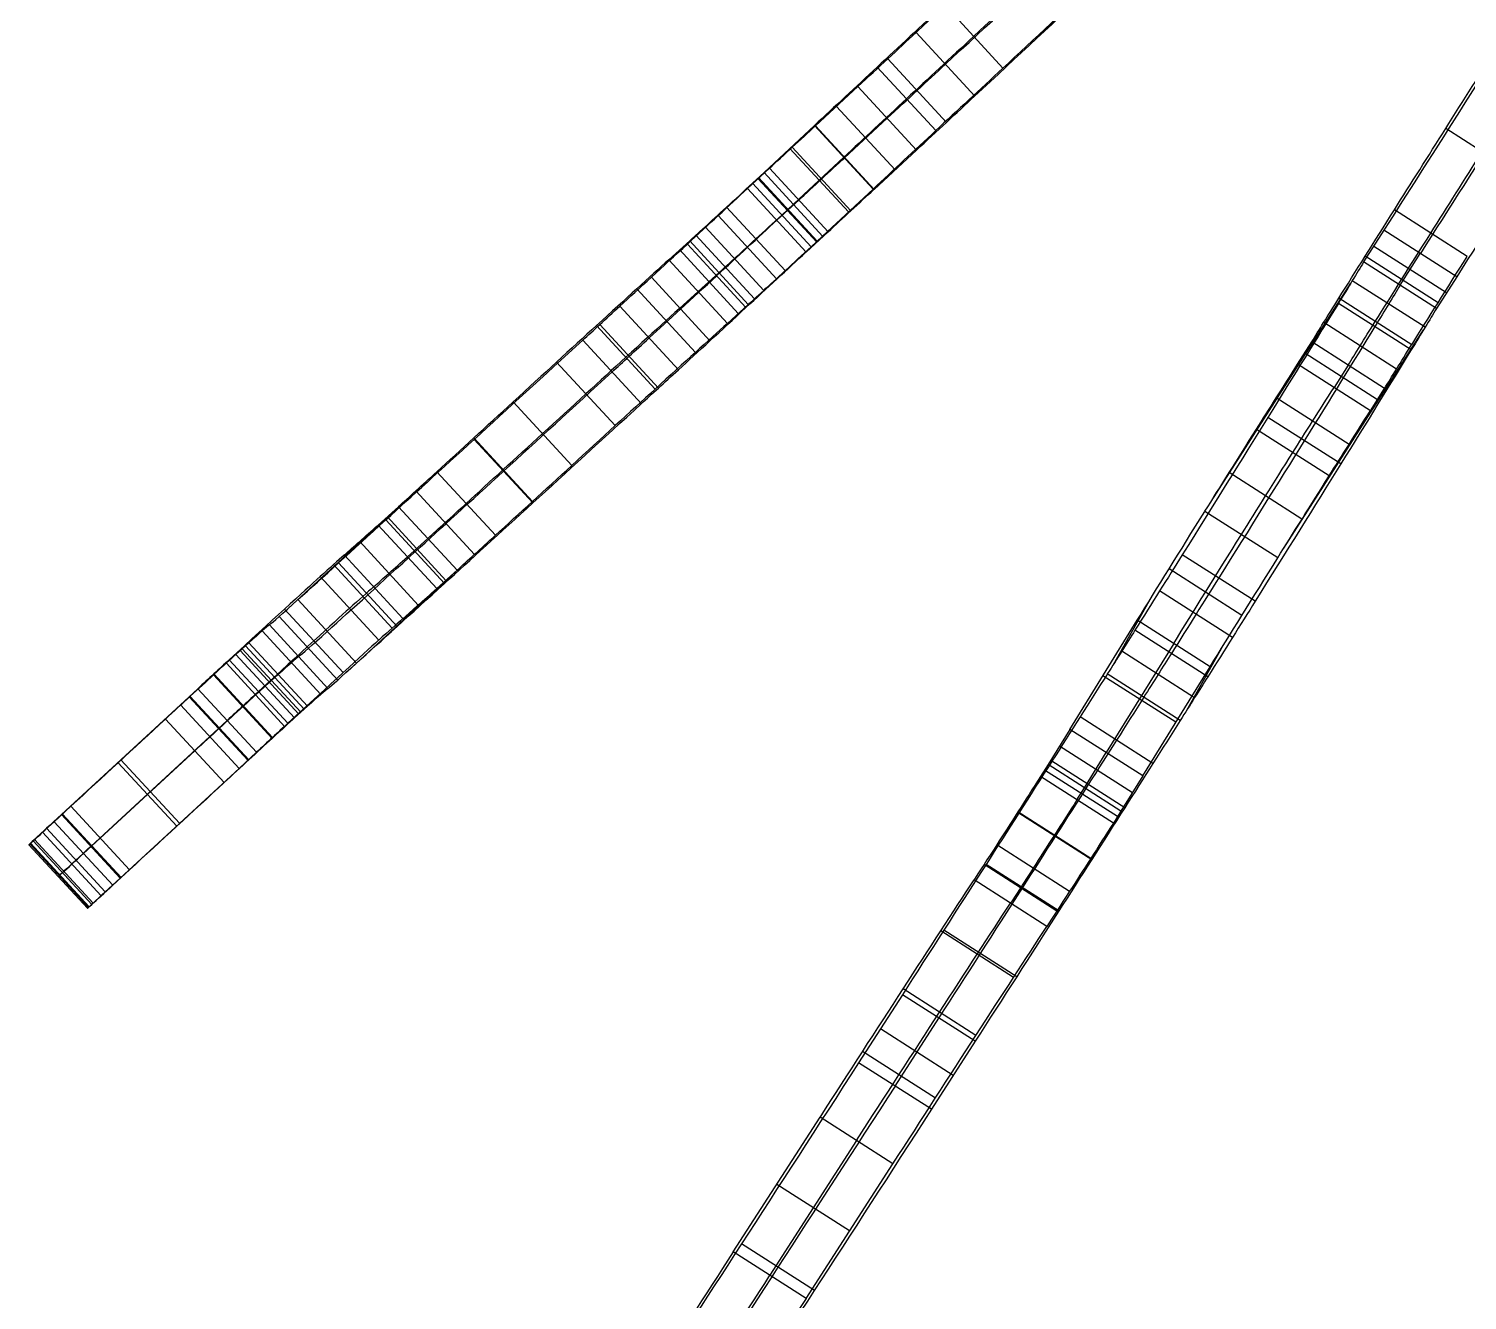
# Model space of a CAD drawing. Extents: x 14 to 133, y -39 to 144.
# Drawn here: x 14.02 to 47.3, y -1.44 to 27.97 of the extents above; entities that cross this region are included whole.
import ezdxf

# ---------------------------------------------------------------- set-up
doc = ezdxf.new("R2010")
doc.units = 0
doc.header["$MEASUREMENT"] = 0
doc.layers.add('LAYER_1', color=255, linetype='CONTINUOUS')

msp = doc.modelspace()

# ---------------------------------------------------------------- linework, layer by layer
at = {"layer": 'LAYER_1', "color": 9}
for p, q in [((36.562, 27.062, 71.808), (35.206, 28.532, 71.816)), ((36.562, 27.062, 71.808), (35.206, 28.532, 71.816)), ((38.138, 28.526, 69.879), (37.161, 27.578, 78.663)), ((35.908, 26.414, 80.105), (34.551, 27.884, 80.113)), ((35.908, 26.414, 80.105), (34.551, 27.884, 80.113)), ((35.01, 25.618, 74.154), (33.654, 27.088, 74.162)), ((35.254, 25.808, 80.775), (33.898, 27.278, 80.783)), ((32.222, 25.725, 82.035), (33.206, 26.636, 81.378)), ((32.222, 25.725, 82.035), (33.206, 26.636, 81.378)), ((34.562, 25.166, 81.37), (33.206, 26.636, 81.378)), ((34.562, 25.166, 81.37), (33.206, 26.636, 81.378)), ((34.067, 24.708, 81.689), (32.711, 26.178, 81.697)), ((32.202, 25.735, 76.623), (31.035, 24.648, 78.542)), ((32.202, 25.735, 76.623), (31.035, 24.648, 78.542)), ((33.558, 24.265, 76.615), (32.202, 25.735, 76.623)), ((33.558, 24.265, 76.615), (32.202, 25.735, 76.623)), ((33.579, 24.255, 82.027), (32.222, 25.725, 82.035)), ((33.579, 24.255, 82.027), (32.222, 25.725, 82.035)), ((33.884, 25.901, 81.374), (32.9, 24.99, 82.031)), ((48.492, 24.588, 60.967), (46.806, 25.664, 60.984)), ((32.99, 23.736, 77.592), (31.634, 25.206, 77.6)), ((33.044, 23.762, 82.166), (31.688, 25.232, 82.174)), ((31.713, 23.913, 78.538), (32.88, 25, 76.619)), ((33.579, 24.255, 82.027), (34.562, 25.166, 81.37)), ((33.579, 24.255, 82.027), (34.562, 25.166, 81.37)), ((31.16, 24.745, 81.994), (30.65, 24.277, 81.601)), ((31.16, 24.745, 81.994), (30.65, 24.277, 81.601)), ((31.035, 24.648, 78.542), (30.766, 24.399, 78.823)), ((31.035, 24.648, 78.542), (30.766, 24.399, 78.823)), ((32.391, 23.178, 78.534), (31.035, 24.648, 78.542)), ((32.391, 23.178, 78.534), (31.035, 24.648, 78.542)), ((32.516, 23.275, 81.986), (31.16, 24.745, 81.994)), ((32.516, 23.275, 81.986), (31.16, 24.745, 81.994)), ((32.122, 22.929, 78.815), (30.766, 24.399, 78.823)), ((32.122, 22.929, 78.815), (30.766, 24.399, 78.823)), ((32.254, 23.035, 81.806), (30.898, 24.505, 81.814)), ((32.266, 23.062, 78.691), (30.91, 24.532, 78.699)), ((32.006, 22.807, 81.593), (30.65, 24.277, 81.601)), ((32.006, 22.807, 81.593), (30.65, 24.277, 81.601)), ((31.328, 23.542, 81.597), (31.838, 24.01, 81.99)), ((33.558, 24.265, 76.615), (32.391, 23.178, 78.534)), ((33.558, 24.265, 76.615), (32.391, 23.178, 78.534)), ((31.331, 22.183, 81.938), (29.975, 23.653, 81.946)), ((31.525, 22.378, 78.795), (30.169, 23.848, 78.803)), ((31.444, 23.664, 78.819), (31.713, 23.913, 78.538)), ((47.304, 22.708, 62.179), (45.618, 23.784, 62.196)), ((47.304, 22.708, 62.179), (45.618, 23.784, 62.196)), ((31.028, 21.921, 78.345), (29.671, 23.391, 78.352)), ((31.028, 21.921, 78.345), (29.671, 23.391, 78.352)), ((45.377, 23.314, 67.954), (44.907, 22.579, 67.96)), ((45.377, 23.314, 67.954), (44.907, 22.579, 67.96)), ((47.062, 22.238, 67.937), (45.377, 23.314, 67.954)), ((47.062, 22.238, 67.937), (45.377, 23.314, 67.954)), ((28.83, 22.629, 75.749), (29.315, 23.068, 77.458)), ((28.83, 22.629, 75.749), (29.315, 23.068, 77.458)), ((30.617, 21.523, 82.066), (29.261, 22.993, 82.074)), ((30.617, 21.523, 82.066), (29.261, 22.993, 82.074)), ((30.671, 21.598, 77.451), (29.315, 23.068, 77.458)), ((30.671, 21.598, 77.451), (29.315, 23.068, 77.458)), ((30.817, 21.729, 77.922), (29.46, 23.199, 77.93)), ((32.516, 23.275, 81.986), (32.006, 22.807, 81.593)), ((32.516, 23.275, 81.986), (32.006, 22.807, 81.593)), ((32.391, 23.178, 78.534), (32.122, 22.929, 78.815)), ((32.391, 23.178, 78.534), (32.122, 22.929, 78.815)), ((30.439, 21.387, 76.591), (29.083, 22.857, 76.599)), ((46.628, 21.635, 63.079), (44.943, 22.711, 63.096)), ((45.142, 22.946, 67.957), (46.828, 21.87, 67.94)), ((45.75, 22.041, 67.951), (46.219, 22.776, 67.945)), ((30.186, 21.159, 75.741), (28.83, 22.629, 75.749)), ((30.186, 21.159, 75.741), (28.83, 22.629, 75.749)), ((29.993, 22.333, 77.455), (29.508, 21.894, 75.745)), ((46.593, 21.503, 67.943), (44.907, 22.579, 67.96)), ((46.593, 21.503, 67.943), (44.907, 22.579, 67.96)), ((29.784, 20.756, 81.829), (28.428, 22.226, 81.837)), ((41.376, 17.037, 68.565), (44.609, 22.086, 69.504)), ((46.331, 21.07, 69.319), (44.645, 22.146, 69.336)), ((47.062, 22.238, 67.937), (46.593, 21.503, 67.943)), ((47.062, 22.238, 67.937), (46.593, 21.503, 67.943)), ((29.448, 20.488, 73.715), (28.092, 21.958, 73.722)), ((46.019, 20.663, 64.127), (44.333, 21.739, 64.145)), ((46.019, 20.663, 64.127), (44.333, 21.739, 64.145)), ((29.056, 20.087, 81.229), (27.699, 21.557, 81.237)), ((29.056, 20.087, 81.229), (27.699, 21.557, 81.237)), ((30.186, 21.159, 75.741), (30.671, 21.598, 77.451)), ((30.186, 21.159, 75.741), (30.671, 21.598, 77.451)), ((46.01, 20.545, 70.649), (44.324, 21.621, 70.666)), ((46.01, 20.545, 70.649), (44.324, 21.621, 70.666)), ((28.517, 19.639, 71.84), (27.16, 21.109, 71.848)), ((28.517, 19.639, 71.84), (27.16, 21.109, 71.848)), ((28.592, 19.662, 80.596), (27.235, 21.132, 80.604)), ((43.062, 15.961, 68.548), (46.294, 21.01, 69.487)), ((45.668, 20.101, 64.955), (43.983, 21.177, 64.972)), ((28.196, 19.301, 79.882), (26.84, 20.771, 79.89)), ((28.196, 19.301, 79.882), (26.84, 20.771, 79.89)), ((43.379, 20.215, 66.007), (43.707, 20.731, 65.893)), ((43.379, 20.215, 66.007), (43.707, 20.731, 65.893)), ((45.393, 19.655, 65.876), (43.707, 20.731, 65.893)), ((45.393, 19.655, 65.876), (43.707, 20.731, 65.893)), ((43.543, 20.473, 65.95), (45.229, 19.397, 65.933)), ((27.592, 18.793, 70.405), (26.235, 20.263, 70.412)), ((45.065, 19.139, 65.99), (43.379, 20.215, 66.007)), ((45.065, 19.139, 65.99), (43.379, 20.215, 66.007)), ((44.55, 20.193, 65.885), (44.222, 19.677, 65.998)), ((45.065, 19.139, 65.99), (45.393, 19.655, 65.876)), ((45.065, 19.139, 65.99), (45.393, 19.655, 65.876)), ((26.586, 17.872, 69.073), (25.23, 19.342, 69.081)), ((26.586, 17.872, 69.073), (25.23, 19.342, 69.081)), ((44.569, 18.357, 66.335), (42.883, 19.433, 66.352)), ((44.378, 17.907, 75.746), (42.692, 18.983, 75.763)), ((44.111, 17.631, 66.826), (42.425, 18.707, 66.843)), ((44.111, 17.631, 66.826), (42.425, 18.707, 66.843)), ((25.676, 17.04, 67.9), (24.32, 18.51, 67.908)), ((25.686, 17.005, 76.071), (24.329, 18.475, 76.078)), ((24.821, 16.257, 66.653), (23.465, 17.727, 66.661)), ((24.821, 16.257, 66.653), (23.465, 17.727, 66.661)), ((43.481, 16.63, 67.767), (41.795, 17.706, 67.784)), ((20.032, 14.572, 64.488), (22.651, 16.985, 65.039)), ((24.338, 15.816, 65.783), (22.981, 17.286, 65.791)), ((22.578, 16.918, 64.848), (22.104, 16.492, 62.852)), ((22.578, 16.918, 64.848), (22.104, 16.492, 62.852)), ((23.675, 15.214, 63.852), (22.319, 16.684, 63.86)), ((23.934, 15.448, 64.84), (22.578, 16.918, 64.848)), ((23.934, 15.448, 64.84), (22.578, 16.918, 64.848)), ((42.921, 15.734, 68.848), (41.235, 16.81, 68.865)), ((42.921, 15.734, 68.848), (41.235, 16.81, 68.865)), ((23.461, 15.022, 62.845), (22.104, 16.492, 62.852)), ((23.461, 15.022, 62.845), (22.104, 16.492, 62.852)), ((23.642, 15.142, 71.774), (22.286, 16.612, 71.782)), ((23.642, 15.142, 71.774), (22.286, 16.612, 71.782)), ((23.036, 14.644, 60.286), (21.68, 16.114, 60.294)), ((22.783, 15.757, 62.849), (23.256, 16.183, 64.844)), ((22.68, 14.329, 57.709), (21.324, 15.799, 57.716)), ((22.68, 14.329, 57.709), (21.324, 15.799, 57.716)), ((42.397, 14.731, 80.392), (40.712, 15.807, 80.409)), ((42.397, 14.731, 80.392), (40.712, 15.807, 80.409)), ((22.43, 14.108, 55.972), (21.074, 15.578, 55.979)), ((22.545, 14.146, 68.744), (21.189, 15.616, 68.752)), ((21.388, 13.102, 64.48), (24.007, 15.515, 65.032)), ((23.934, 15.448, 64.84), (23.461, 15.022, 62.845)), ((23.934, 15.448, 64.84), (23.461, 15.022, 62.845)), ((42.092, 14.404, 70.835), (40.406, 15.48, 70.852)), ((22.119, 13.83, 54.253), (20.762, 15.3, 54.261)), ((22.119, 13.83, 54.253), (20.762, 15.3, 54.261)), ((21.607, 13.298, 65.616), (20.251, 14.768, 65.624)), ((21.607, 13.298, 65.616), (20.251, 14.768, 65.624)), ((39.936, 14.723, 72.153), (39.113, 13.263, 82.845)), ((41.873, 13.893, 81.379), (40.187, 14.969, 81.396)), ((21.171, 12.909, 63.026), (19.815, 14.379, 63.034)), ((21.295, 13.079, 52.458), (19.938, 14.549, 52.465)), ((20.782, 12.575, 58.249), (19.425, 14.045, 58.257)), ((20.946, 12.715, 60.388), (19.59, 14.185, 60.396)), ((20.946, 12.715, 60.388), (19.59, 14.185, 60.396)), ((38.11, 11.767, 78.147), (39.67, 14.293, 72.964)), ((38.11, 11.767, 78.147), (39.67, 14.293, 72.964)), ((41.302, 12.985, 82.276), (39.617, 14.061, 82.293)), ((41.302, 12.985, 82.276), (39.617, 14.061, 82.293)), ((41.356, 13.217, 72.947), (39.67, 14.293, 72.964)), ((41.356, 13.217, 72.947), (39.67, 14.293, 72.964)), ((19.117, 13.771, 56.148), (18.963, 13.633, 55.402)), ((19.117, 13.771, 56.148), (18.963, 13.633, 55.402)), ((19.04, 13.702, 55.775), (20.396, 12.232, 55.767)), ((20.473, 12.301, 56.14), (19.117, 13.771, 56.148)), ((20.473, 12.301, 56.14), (19.117, 13.771, 56.148)), ((40.513, 13.755, 72.955), (38.953, 11.229, 78.139)), ((41.622, 13.647, 72.136), (40.799, 12.187, 82.828)), ((20.018, 11.908, 51.247), (18.662, 13.377, 51.255)), ((20.018, 11.908, 51.247), (18.662, 13.377, 51.255)), ((18.816, 13.501, 54.693), (18.963, 13.633, 55.402)), ((18.816, 13.501, 54.693), (18.963, 13.633, 55.402)), ((20.172, 12.031, 54.685), (18.816, 13.501, 54.693)), ((20.172, 12.031, 54.685), (18.816, 13.501, 54.693)), ((20.271, 12.121, 55.03), (18.914, 13.591, 55.038)), ((20.319, 12.163, 55.394), (18.963, 13.633, 55.402)), ((20.319, 12.163, 55.394), (18.963, 13.633, 55.402)), ((40.997, 12.5, 82.648), (39.311, 13.576, 82.665)), ((19.656, 11.559, 53.969), (18.299, 13.029, 53.977)), ((19.656, 11.559, 53.969), (18.299, 13.029, 53.977)), ((19.662, 11.58, 51.103), (18.306, 13.05, 51.111)), ((19.95, 11.829, 54.279), (18.594, 13.299, 54.287)), ((19.641, 12.898, 55.398), (19.795, 13.036, 56.144)), ((40.562, 11.933, 75.524), (38.876, 13.009, 75.541)), ((40.663, 11.973, 82.926), (38.977, 13.049, 82.943)), ((40.663, 11.973, 82.926), (38.977, 13.049, 82.943)), ((39.796, 10.691, 78.13), (41.356, 13.217, 72.947)), ((39.796, 10.691, 78.13), (41.356, 13.217, 72.947)), ((17.531, 12.336, 51.066), (17.935, 12.708, 51.078)), ((17.531, 12.336, 51.066), (17.935, 12.708, 51.078)), ((19.291, 11.238, 51.07), (17.935, 12.708, 51.078)), ((19.291, 11.238, 51.07), (17.935, 12.708, 51.078)), ((19.641, 12.898, 55.398), (19.494, 12.766, 54.689)), ((14.779, 9.796, 50.999), (17.531, 12.336, 51.066)), ((14.779, 9.796, 50.999), (17.531, 12.336, 51.066)), ((18.888, 10.866, 51.058), (17.531, 12.336, 51.066)), ((18.888, 10.866, 51.058), (17.531, 12.336, 51.066)), ((17.733, 12.522, 51.072), (19.09, 11.052, 51.064)), ((19.115, 11.061, 53.648), (17.758, 12.531, 53.655)), ((18.542, 10.535, 53.45), (17.186, 12.005, 53.458)), ((18.542, 10.535, 53.45), (17.186, 12.005, 53.458)), ((20.172, 12.031, 54.685), (20.319, 12.163, 55.394)), ((20.172, 12.031, 54.685), (20.319, 12.163, 55.394)), ((20.473, 12.301, 56.14), (20.319, 12.163, 55.394)), ((20.473, 12.301, 56.14), (20.319, 12.163, 55.394)), ((40.033, 10.98, 83.33), (38.347, 12.056, 83.347)), ((18.613, 11.973, 51.074), (18.21, 11.601, 51.062)), ((38.11, 11.767, 78.147), (37.605, 10.952, 79.646)), ((38.11, 11.767, 78.147), (37.605, 10.952, 79.646)), ((39.796, 10.691, 78.13), (38.11, 11.767, 78.147)), ((39.796, 10.691, 78.13), (38.11, 11.767, 78.147)), ((18.21, 11.601, 51.062), (15.457, 9.061, 50.995)), ((39.556, 10.302, 78.894), (37.87, 11.378, 78.911)), ((15.675, 9.253, 52.955), (17.864, 11.27, 53.454)), ((17.448, 9.526, 53.201), (16.092, 10.996, 53.209)), ((17.511, 9.596, 51.009), (16.155, 11.066, 51.017)), ((18.888, 10.866, 51.058), (19.291, 11.238, 51.07)), ((18.888, 10.866, 51.058), (19.291, 11.238, 51.07)), ((39.379, 9.952, 83.578), (37.694, 11.028, 83.595)), ((39.379, 9.952, 83.578), (37.694, 11.028, 83.595)), ((38.448, 10.414, 79.637), (38.953, 11.229, 78.139)), ((16.135, 8.326, 50.992), (18.888, 10.866, 51.058)), ((16.135, 8.326, 50.992), (18.888, 10.866, 51.058)), ((37.605, 10.952, 79.646), (37.431, 10.675, 79.933)), ((37.605, 10.952, 79.646), (37.431, 10.675, 79.933)), ((39.117, 9.599, 79.916), (37.431, 10.675, 79.933)), ((39.117, 9.599, 79.916), (37.431, 10.675, 79.933)), ((39.213, 9.751, 79.791), (37.527, 10.827, 79.808)), ((39.291, 9.876, 79.629), (37.605, 10.952, 79.646)), ((39.291, 9.876, 79.629), (37.605, 10.952, 79.646)), ((39.796, 10.691, 78.13), (39.291, 9.876, 79.629)), ((39.796, 10.691, 78.13), (39.291, 9.876, 79.629)), ((38.274, 10.137, 79.925), (38.448, 10.414, 79.637)), ((14.997, 9.988, 52.959), (14.61, 9.631, 52.844)), ((14.997, 9.988, 52.959), (14.61, 9.631, 52.844)), ((16.353, 8.518, 52.952), (14.997, 9.988, 52.959)), ((16.353, 8.518, 52.952), (14.997, 9.988, 52.959)), ((16.135, 8.326, 50.992), (14.779, 9.796, 50.999)), ((16.135, 8.326, 50.992), (14.779, 9.796, 50.999)), ((14.804, 9.809, 52.902), (16.16, 8.339, 52.894)), ((38.595, 8.784, 79.784), (36.91, 9.86, 79.801)), ((38.615, 8.753, 83.584), (36.929, 9.829, 83.602)), ((39.291, 9.876, 79.629), (39.117, 9.599, 79.916)), ((39.291, 9.876, 79.629), (39.117, 9.599, 79.916)), ((15.7, 7.916, 52.666), (14.343, 9.386, 52.674)), ((15.792, 8.01, 51.133), (14.436, 9.48, 51.141)), ((15.966, 8.161, 52.836), (14.61, 9.631, 52.844)), ((15.966, 8.161, 52.836), (14.61, 9.631, 52.844)), ((15.384, 7.629, 51.909), (14.028, 9.099, 51.917)), ((15.384, 7.629, 51.909), (14.028, 9.099, 51.917)), ((15.406, 7.648, 52.162), (14.05, 9.118, 52.169)), ((15.421, 7.665, 51.66), (14.065, 9.135, 51.668)), ((15.483, 7.718, 52.393), (14.127, 9.188, 52.401)), ((15.483, 7.718, 52.393), (14.127, 9.188, 52.401)), ((15.513, 7.751, 51.439), (14.157, 9.221, 51.447)), ((15.513, 7.751, 51.439), (14.157, 9.221, 51.447)), ((15.288, 8.896, 52.84), (15.675, 9.253, 52.955)), ((38.105, 8.021, 79.421), (36.419, 9.097, 79.438)), ((38.105, 8.021, 79.421), (36.419, 9.097, 79.438)), ((16.353, 8.518, 52.952), (15.966, 8.161, 52.836)), ((16.353, 8.518, 52.952), (15.966, 8.161, 52.836)), ((37.81, 7.565, 79.057), (36.124, 8.641, 79.074)), ((37.857, 7.569, 83.378), (36.171, 8.645, 83.395)), ((37.857, 7.569, 83.378), (36.171, 8.645, 83.395)), ((37.579, 7.211, 78.557), (35.893, 8.287, 78.574)), ((37.579, 7.211, 78.557), (35.893, 8.287, 78.574)), ((36.808, 6.028, 76.923), (35.122, 7.104, 76.941)), ((36.88, 6.046, 82.899), (35.194, 7.122, 82.916)), ((35.937, 4.687, 75.473), (34.251, 5.763, 75.49)), ((35.937, 4.687, 75.473), (34.251, 5.763, 75.49)), ((34.235, 5.629, 82.319), (33.223, 4.055, 81.588)), ((34.235, 5.629, 82.319), (33.223, 4.055, 81.588)), ((35.921, 4.553, 82.302), (34.235, 5.629, 82.319)), ((35.921, 4.553, 82.302), (34.235, 5.629, 82.319)), ((34.066, 3.517, 81.58), (35.078, 5.091, 82.311)), ((35.413, 3.763, 81.945), (33.727, 4.839, 81.963)), ((35.921, 4.553, 82.302), (34.909, 2.979, 81.571)), ((35.921, 4.553, 82.302), (34.909, 2.979, 81.571)), ((34.909, 2.979, 81.571), (33.223, 4.055, 81.588)), ((34.909, 2.979, 81.571), (33.223, 4.055, 81.588)), ((34.998, 3.237, 74.192), (33.312, 4.313, 74.209)), ((30.322, -0.319, 70.844), (32.331, 2.794, 73.043)), ((30.322, -0.319, 70.844), (32.331, 2.794, 73.043)), ((34.017, 1.718, 73.026), (32.331, 2.794, 73.043)), ((34.017, 1.718, 73.026), (32.331, 2.794, 73.043)), ((33.174, 2.256, 73.034), (31.165, -0.857, 70.836)), ((32.008, -1.395, 70.827), (34.017, 1.718, 73.026)), ((32.008, -1.395, 70.827), (34.017, 1.718, 73.026)), ((33.015, 0.166, 71.917), (31.329, 1.242, 71.934)), ((32.008, -1.395, 70.827), (30.322, -0.319, 70.844)), ((32.008, -1.395, 70.827), (30.322, -0.319, 70.844)), ((32.199, -1.211, 78.08), (30.513, -0.136, 78.097))]:
    msp.add_line(p, q, dxfattribs=at)
at = {"layer": 'LAYER_1', "color": 9, "extrusion": (-0.678078, 0.73498, 0.003893)}
for centre, radius, start, end in [((-14.801, 43.438, -2.622), 47.076, 128.8053, 141.3729), ((-14.801, 43.438, -2.622), 47.076, 128.8053, 141.3729), ((-14.801, 43.438, -3.622), 47.076, 128.8052, 141.373), ((-14.801, 43.438, -4.622), 47.076, 128.8053, 141.3729), ((-14.801, 43.438, -4.622), 47.076, 128.8053, 141.3729), ((-59.786, 85.914, -3.622), 20.262, 304.1449, 315.9518), ((-59.786, 85.914, -4.622), 20.262, 304.1449, 315.9518), ((-59.786, 85.914, -4.622), 20.262, 304.1449, 315.9518), ((-85.908, 110.717, -2.622), 56.283, 316.2927, 322.7309), ((-85.908, 110.717, -2.622), 56.283, 316.2927, 322.7309), ((-85.933, 110.737, -3.622), 56.315, 316.2945, 322.7291), ((-35.662, 69.551, -2.622), 13.654, 119.8952, 129.2594), ((-35.662, 69.551, -2.622), 13.654, 119.8952, 129.2594), ((-85.908, 110.717, -4.622), 56.283, 316.2927, 322.7309), ((-85.908, 110.717, -4.622), 56.283, 316.2927, 322.7309), ((-35.661, 69.55, -3.622), 13.655, 119.8955, 129.259), ((-35.662, 69.551, -4.622), 13.654, 119.8952, 129.2594), ((-35.662, 69.551, -4.622), 13.654, 119.8952, 129.2594), ((-40.448, 80.469, -2.622), 1.717, 63.4729, 113.3003), ((-40.448, 80.469, -2.622), 1.717, 63.4729, 113.3003), ((-40.448, 80.469, -3.622), 1.717, 63.4729, 113.3003), ((-38.785, 77.42, -2.622), 1.461, 40.1865, 104.7234), ((-38.785, 77.42, -2.622), 1.461, 40.1865, 104.7234), ((-37.021, 77.762, -2.622), 4.324, 91.0057, 117.0642), ((-37.021, 77.762, -2.622), 4.324, 91.0057, 117.0642), ((-40.448, 80.469, -4.622), 1.717, 63.4729, 113.3003), ((-40.448, 80.469, -4.622), 1.717, 63.4729, 113.3003), ((-38.785, 77.42, -3.622), 1.461, 40.1865, 104.7234), ((-39.63, 76.731, -2.622), 2.551, 16.8137, 39.7687), ((-39.63, 76.731, -2.622), 2.551, 16.8137, 39.7687), ((-37.021, 77.762, -3.622), 4.324, 91.0053, 117.0645), ((-37.227, 78.649, -2.622), 3.439, 49.1055, 87.8364), ((-37.227, 78.649, -2.622), 3.439, 49.1055, 87.8364), ((-39.63, 76.731, -3.622), 2.551, 16.8135, 39.7688), ((-37.021, 77.762, -4.622), 4.324, 91.0057, 117.0642), ((-37.021, 77.762, -4.622), 4.324, 91.0057, 117.0642), ((-38.785, 77.42, -4.622), 1.461, 40.1865, 104.7234), ((-38.785, 77.42, -4.622), 1.461, 40.1865, 104.7234), ((-21.018, 82.135, -2.622), 16.774, 202.3385, 217.7798), ((-21.018, 82.135, -2.622), 16.774, 202.3385, 217.7798), ((-37.227, 78.649, -3.622), 3.438, 49.1047, 87.8373), ((-21.018, 82.135, -3.622), 16.774, 202.3383, 217.78), ((-39.63, 76.731, -4.622), 2.551, 16.8137, 39.7687), ((-39.63, 76.731, -4.622), 2.551, 16.8137, 39.7687), ((-39.249, 76.375, -2.622), 6.481, 32.9562, 48.7498), ((-39.249, 76.375, -2.622), 6.481, 32.9562, 48.7498), ((-37.227, 78.649, -4.622), 3.439, 49.1055, 87.8364), ((-37.227, 78.649, -4.622), 3.439, 49.1055, 87.8364), ((-15.636, 86.869, -2.622), 23.933, 218.8415, 227.9692), ((-15.636, 86.869, -2.622), 23.933, 218.8415, 227.9692), ((-21.018, 82.135, -4.622), 16.774, 202.3385, 217.7798), ((-21.018, 82.135, -4.622), 16.774, 202.3385, 217.7798), ((-56.378, 56.339, -2.622), 32.626, 28.2737, 46.2367), ((-56.378, 56.339, -2.622), 32.626, 28.2737, 46.2367), ((-39.249, 76.375, -3.622), 6.481, 32.956, 48.75), ((-15.634, 86.87, -3.622), 23.935, 218.842, 227.9688), ((-56.377, 56.339, -3.622), 32.625, 28.2735, 46.2369), ((-39.249, 76.375, -4.622), 6.481, 32.9562, 48.7498), ((-39.249, 76.375, -4.622), 6.481, 32.9562, 48.7498), ((-15.636, 86.869, -4.622), 23.933, 218.8415, 227.9692), ((-15.636, 86.869, -4.622), 23.933, 218.8415, 227.9692), ((-50.168, 48.401, -2.622), 27.761, 41.1579, 48.1853), ((-50.168, 48.401, -2.622), 27.761, 41.1579, 48.1853), ((-56.378, 56.339, -4.622), 32.626, 28.2737, 46.2367), ((-56.378, 56.339, -4.622), 32.626, 28.2737, 46.2367), ((-50.176, 48.393, -3.622), 27.773, 41.1594, 48.1838), ((-36.196, 60.781, -2.622), 9.094, 26.6352, 40.3693), ((-36.196, 60.781, -2.622), 9.094, 26.6352, 40.3693), ((-50.168, 48.401, -4.622), 27.761, 41.1579, 48.1853), ((-50.168, 48.401, -4.622), 27.761, 41.1579, 48.1853), ((-36.196, 60.781, -3.622), 9.094, 26.6352, 40.3693), ((-69.741, 49.329, -2.622), 47.715, 19.9828, 28.086), ((-69.741, 49.329, -2.622), 47.715, 19.9828, 28.086), ((-97.623, 45.92, -2.622), 72.209, 9.4107, 13.57028), ((-97.623, 45.92, -2.622), 72.209, 9.4107, 13.57028), ((-36.196, 60.781, -4.622), 9.094, 26.6352, 40.3693), ((-36.196, 60.781, -4.622), 9.094, 26.6352, 40.3693), ((9.227, 63.658, -2.622), 36.103, 189.4546, 195.0688), ((9.227, 63.658, -2.622), 36.103, 189.4546, 195.0688), ((-69.75, 49.325, -3.622), 47.725, 19.9836, 28.0852), ((-97.76, 45.892, -3.622), 72.349, 9.41471, 13.56626), ((-20.711, 56.084, -2.622), 5.246, 200.21, 246.6897), ((-20.711, 56.084, -2.622), 5.246, 200.21, 246.6897), ((9.259, 63.664, -3.622), 36.135, 189.4572, 195.0663), ((-69.741, 49.329, -4.622), 47.715, 19.9828, 28.086), ((-69.741, 49.329, -4.622), 47.715, 19.9828, 28.086), ((-97.623, 45.92, -4.622), 72.209, 9.4107, 13.57028), ((-97.623, 45.92, -4.622), 72.209, 9.4107, 13.57028), ((-48.116, 59.032, -2.622), 24.139, 3.2629, 15.874), ((-48.116, 59.032, -2.622), 24.139, 3.2629, 15.874), ((-20.711, 56.084, -3.622), 5.246, 200.21, 246.6897), ((9.227, 63.658, -4.622), 36.103, 189.4546, 195.0688), ((9.227, 63.658, -4.622), 36.103, 189.4546, 195.0688), ((-0.828, 61.665, -2.622), 23.223, 183.1059, 193.7158), ((-0.828, 61.665, -2.622), 23.223, 183.1059, 193.7158), ((-48.116, 59.032, -3.622), 24.138, 3.2628, 15.8741), ((-20.711, 56.084, -4.622), 5.246, 200.21, 246.6897), ((-20.711, 56.084, -4.622), 5.246, 200.21, 246.6897), ((-21.906, 53.337, -2.622), 2.251, 246.967, 272.724), ((-21.906, 53.337, -2.622), 2.251, 246.967, 272.724), ((-21.365, 55.586, -2.622), 1.844, 208.5805, 240.08), ((-21.365, 55.586, -2.622), 1.844, 208.5805, 240.08), ((-0.827, 61.665, -3.622), 23.223, 183.106, 193.7158), ((-19.961, 58.297, -2.622), 4.896, 241.6691, 260.4687), ((-19.961, 58.297, -2.622), 4.896, 241.6691, 260.4687), ((-48.116, 59.032, -4.622), 24.139, 3.2629, 15.874), ((-48.116, 59.032, -4.622), 24.139, 3.2629, 15.874), ((-21.365, 55.586, -3.622), 1.844, 208.5799, 240.0806), ((-0.828, 61.665, -4.622), 23.223, 183.1059, 193.7158), ((-0.828, 61.665, -4.622), 23.223, 183.1059, 193.7158), ((-21.906, 53.337, -3.622), 2.251, 246.9667, 272.7244), ((-405.297, -2250.332, -2.622), 2335.67, 80.450113, 80.524157), ((-405.297, -2250.332, -2.622), 2335.67, 80.450113, 80.524157), ((-19.961, 58.297, -3.622), 4.895, 241.6689, 260.4688), ((-21.365, 55.586, -4.622), 1.844, 208.5805, 240.08), ((-21.365, 55.586, -4.622), 1.844, 208.5805, 240.08), ((-21.906, 53.337, -4.622), 2.251, 246.967, 272.724), ((-21.906, 53.337, -4.622), 2.251, 246.967, 272.724), ((-19.961, 58.297, -4.622), 4.896, 241.6691, 260.4687), ((-19.961, 58.297, -4.622), 4.896, 241.6691, 260.4687), ((-405.297, -2250.332, -4.622), 2335.67, 80.450113, 80.524157), ((-405.297, -2250.332, -4.622), 2335.67, 80.450113, 80.524157), ((-17.639, 52.288, -2.622), 1.286, 275.9714, 319.7292), ((-17.639, 52.288, -2.622), 1.286, 275.9714, 319.7292), ((-17.634, 51.608, -2.622), 1.299, 38.2077, 73.6656), ((-17.634, 51.608, -2.622), 1.299, 38.2077, 73.6656), ((-17.292, 51.965, -2.622), 0.812, 357.3424, 33.3609), ((-17.292, 51.965, -2.622), 0.812, 357.3424, 33.3609), ((-17.292, 51.965, -2.622), 0.812, 321.3231, 357.3417), ((-17.292, 51.965, -2.622), 0.812, 321.3231, 357.3417), ((-17.639, 52.288, -3.622), 1.286, 275.9714, 319.7292), ((-17.634, 51.608, -3.622), 1.299, 38.2073, 73.666), ((-17.292, 51.965, -3.622), 0.812, 357.342, 33.3613), ((-17.292, 51.965, -3.622), 0.812, 321.3228, 357.342), ((-17.639, 52.288, -4.622), 1.286, 275.9714, 319.7292), ((-17.639, 52.288, -4.622), 1.286, 275.9714, 319.7292), ((-17.634, 51.608, -4.622), 1.299, 38.2077, 73.6656), ((-17.634, 51.608, -4.622), 1.299, 38.2077, 73.6656), ((-17.292, 51.965, -4.622), 0.812, 357.3424, 33.3609), ((-17.292, 51.965, -4.622), 0.812, 357.3424, 33.3609), ((-17.292, 51.965, -4.622), 0.812, 321.3231, 357.3417), ((-17.292, 51.965, -4.622), 0.812, 321.3231, 357.3417)]:
    msp.add_arc(centre, radius, start, end, dxfattribs=at)
at = {"layer": 'LAYER_1', "color": 9, "extrusion": (0.842902, -0.537999, -0.008566)}
for centre, radius, start, end in [((42.645, 36.298, 25.123), 31.906, 74.0078, 87.448), ((42.645, 36.298, 25.123), 31.906, 74.0078, 87.448), ((42.645, 36.298, 26.123), 31.905, 74.0078, 87.448), ((42.645, 36.298, 27.123), 31.906, 74.0078, 87.448), ((42.645, 36.298, 27.123), 31.906, 74.0078, 87.448), ((58.592, 85.459, 25.123), 26.964, 238.7207, 249.4887), ((58.592, 85.459, 25.123), 26.964, 238.7207, 249.4887), ((58.592, 85.459, 26.123), 26.965, 238.7208, 249.4887), ((51.252, 73.141, 25.123), 12.626, 224.0479, 238.1665), ((51.252, 73.141, 25.123), 12.626, 224.0479, 238.1665), ((51.252, 73.141, 26.123), 12.626, 224.0479, 238.1665), ((51.252, 73.141, 27.123), 12.626, 224.0479, 238.1665), ((51.252, 73.141, 27.123), 12.626, 224.0479, 238.1665), ((25.94, 62.619, 25.123), 18.127, 17.8577, 27.1274), ((25.94, 62.619, 25.123), 18.127, 17.8577, 27.1274), ((25.939, 62.618, 26.123), 18.128, 17.8581, 27.127), ((47.126, 68.998, 25.123), 6.782, 205.1956, 223.124), ((47.126, 68.998, 25.123), 6.782, 205.1956, 223.124), ((1.784, 49.855, 25.123), 45.446, 27.5627, 42.6176), ((1.784, 49.855, 25.123), 45.446, 27.5627, 42.6176), ((25.94, 62.619, 27.123), 18.127, 17.8577, 27.1274), ((25.94, 62.619, 27.123), 18.127, 17.8577, 27.1274), ((1.785, 49.856, 26.123), 45.445, 27.5626, 42.6177), ((47.126, 68.998, 26.123), 6.782, 205.1954, 223.1242), ((47.126, 68.998, 27.123), 6.782, 205.1956, 223.124), ((47.126, 68.998, 27.123), 6.782, 205.1956, 223.124), ((1.784, 49.855, 27.123), 45.446, 27.5627, 42.6176), ((1.784, 49.855, 27.123), 45.446, 27.5627, 42.6176), ((42.041, 72.09, 25.123), 6.097, 235.5794, 254.1812), ((42.041, 72.09, 25.123), 6.097, 235.5794, 254.1812), ((42.041, 72.09, 26.123), 6.097, 235.5793, 254.1813), ((42.041, 72.09, 27.123), 6.097, 235.5794, 254.1812), ((42.041, 72.09, 27.123), 6.097, 235.5794, 254.1812), ((45.506, 76.964, 25.123), 12.076, 220.7356, 235.0874), ((45.506, 76.964, 25.123), 12.076, 220.7356, 235.0874), ((45.506, 76.964, 26.123), 12.076, 220.7356, 235.0874), ((45.506, 76.964, 27.123), 12.076, 220.7356, 235.0874), ((45.506, 76.964, 27.123), 12.076, 220.7356, 235.0874), ((59.204, 88.726, 25.123), 30.132, 211.0564, 220.685), ((59.204, 88.726, 25.123), 30.132, 211.0564, 220.685), ((59.206, 88.727, 26.123), 30.134, 211.0567, 220.6847), ((23.481, 69.852, 25.123), 15.94, 42.5297, 52.5796), ((23.481, 69.852, 25.123), 15.94, 42.5297, 52.5796), ((59.204, 88.726, 27.123), 30.132, 211.0564, 220.685), ((59.204, 88.726, 27.123), 30.132, 211.0564, 220.685), ((23.481, 69.852, 26.123), 15.94, 42.5299, 52.5795), ((23.481, 69.852, 27.123), 15.94, 42.5297, 52.5796), ((23.481, 69.852, 27.123), 15.94, 42.5297, 52.5796), ((30.514, 79.052, 25.123), 4.36, 52.5145, 70.4896), ((30.514, 79.052, 25.123), 4.36, 52.5145, 70.4896), ((30.514, 79.052, 26.123), 4.36, 52.5143, 70.4898), ((28.265, 74.274, 25.123), 9.629, 67.368, 82.1756), ((28.265, 74.274, 25.123), 9.629, 67.368, 82.1756), ((30.514, 79.052, 27.123), 4.36, 52.5145, 70.4896), ((30.514, 79.052, 27.123), 4.36, 52.5145, 70.4896), ((28.265, 74.274, 26.123), 9.629, 67.3679, 82.1757), ((28.265, 74.274, 27.123), 9.629, 67.368, 82.1756), ((28.265, 74.274, 27.123), 9.629, 67.368, 82.1756), ((28.822, 74.364, 25.123), 9.48, 85.4397, 102.637), ((28.822, 74.364, 25.123), 9.48, 85.4397, 102.637), ((29.185, 76.174, 25.123), 3.978, 90.6951, 118.9001), ((29.185, 76.174, 25.123), 3.978, 90.6951, 118.9001), ((28.822, 74.364, 26.123), 9.479, 85.4395, 102.6372), ((29.185, 76.174, 26.123), 3.978, 90.6949, 118.9002), ((28.822, 74.364, 27.123), 9.48, 85.4397, 102.637), ((28.822, 74.364, 27.123), 9.48, 85.4397, 102.637), ((29.185, 76.174, 27.123), 3.978, 90.6951, 118.9001), ((29.185, 76.174, 27.123), 3.978, 90.6951, 118.9001), ((28.293, 77.531, 25.123), 2.361, 115.8639, 147.7287), ((28.293, 77.531, 25.123), 2.361, 115.8639, 147.7287), ((33.144, 55.806, 25.123), 28.534, 102.9537, 110.4724), ((33.144, 55.806, 25.123), 28.534, 102.9537, 110.4724), ((28.293, 77.531, 26.123), 2.361, 115.8632, 147.7293), ((12.138, 89.6, 25.123), 17.812, 308.7479, 322.6449), ((12.138, 89.6, 25.123), 17.812, 308.7479, 322.6449), ((33.147, 55.798, 26.123), 28.543, 102.9548, 110.4713), ((28.293, 77.531, 27.123), 2.361, 115.8639, 147.7287), ((28.293, 77.531, 27.123), 2.361, 115.8639, 147.7287), ((12.138, 89.599, 26.123), 17.812, 308.7479, 322.6449), ((33.144, 55.806, 27.123), 28.534, 102.9537, 110.4724), ((33.144, 55.806, 27.123), 28.534, 102.9537, 110.4724), ((12.138, 89.6, 27.123), 17.812, 308.7479, 322.6449), ((12.138, 89.6, 27.123), 17.812, 308.7479, 322.6449), ((2.807, 101.524, 25.123), 32.952, 300.9405, 308.4236), ((2.807, 101.524, 25.123), 32.952, 300.9405, 308.4236), ((2.802, 101.532, 26.123), 32.962, 300.9417, 308.4225), ((2.807, 101.524, 27.123), 32.952, 300.9405, 308.4236), ((2.807, 101.524, 27.123), 32.952, 300.9405, 308.4236), ((40.625, 48.858, 25.123), 38.202, 120.4018, 138.6911), ((40.625, 48.858, 25.123), 38.202, 120.4018, 138.6911), ((40.625, 48.858, 26.123), 38.201, 120.4016, 138.6913), ((40.625, 48.858, 27.123), 38.202, 120.4018, 138.6911), ((40.625, 48.858, 27.123), 38.202, 120.4018, 138.6911), ((36.901, 35.904, 25.123), 40.879, 120.677, 126.5982), ((36.901, 35.904, 25.123), 40.879, 120.677, 126.5982), ((36.918, 35.878, 26.123), 40.91, 120.6793, 126.596), ((36.901, 35.904, 27.123), 40.879, 120.677, 126.5982), ((36.901, 35.904, 27.123), 40.879, 120.677, 126.5982)]:
    msp.add_arc(centre, radius, start, end, dxfattribs=at)

doc.saveas('drawing.dxf')
